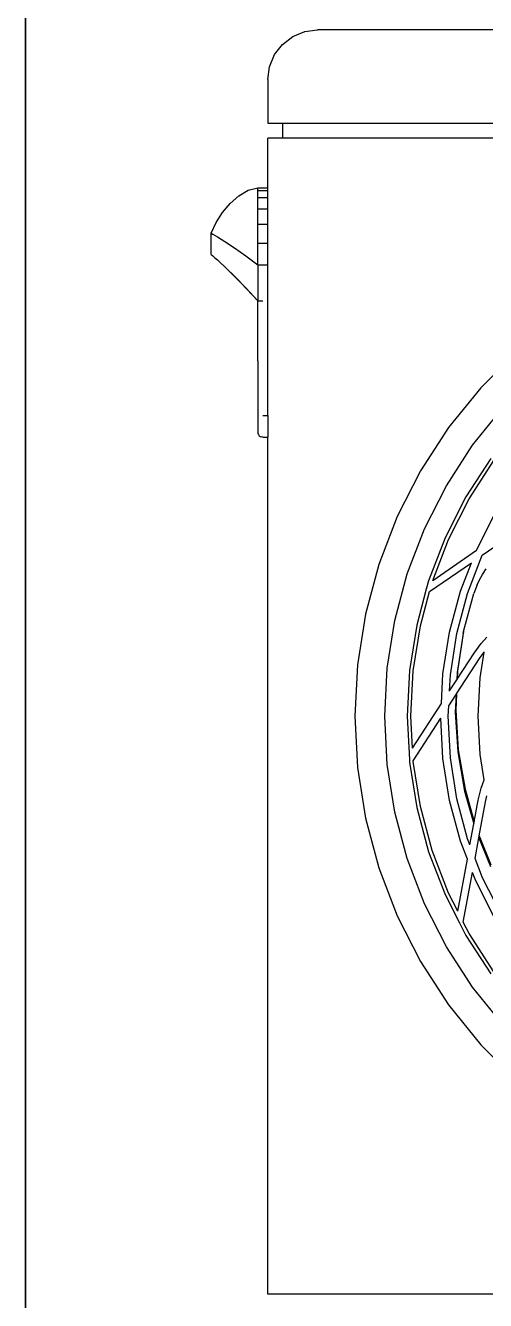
# Model space of a CAD drawing. Header units: inches. Extents: x -1841 to -80, y -100 to 1021.
# Drawn here: x -451.67 to -449.42, y 388.1 to 394.33 of the extents above; entities that cross this region are included whole.
import ezdxf

# ---------------------------------------------------------------- set-up
doc = ezdxf.new("R2010")
doc.units = ezdxf.units.IN
doc.header["$MEASUREMENT"] = 0
doc.layers.add('PDF_Geometry', color=7, linetype='Continuous', true_color=0x777777)
doc.layers.add('ProfileEdges', color=7, linetype='Continuous')

# ---------------------------------------------------------------- blocks, each defined once
blk = doc.blocks.new('fr')
at = {"layer": 'ProfileEdges'}
for p, q in [((0.29209, -0.26784), (0.29684, -0.26588)), ((0.29684, -0.26588), (0.30194, -0.26521)), ((0.9025, -0.26521), (0.30194, -0.26521)), ((0.28488, -0.27505), (0.28801, -0.27097)), ((0.28801, -0.27097), (0.29209, -0.26784)), ((0.28292, -0.2798), (0.28488, -0.27505)), ((0.28225, -0.2849), (0.28292, -0.2798)), ((0.28225, -0.2849), (0.28225, -0.30213)), ((0.28225, -0.30213), (0.28815, -0.30213)), ((0.28815, -0.30803), (0.28815, -0.30213)), ((0.28815, -0.30213), (0.49261, -0.30213)), ((0.28225, -0.32772), (0.28225, -0.30803)), ((0.28815, -0.30803), (0.28225, -0.30803)), ((0.91628, -0.30803), (0.28815, -0.30803)), ((0.26732, -0.33384), (0.27076, -0.33077)), ((0.27076, -0.33077), (0.27446, -0.32857)), ((0.27446, -0.32857), (0.27831, -0.32772)), ((0.27831, -0.32772), (0.28225, -0.32772)), ((0.27831, -0.32866), (0.27831, -0.32772)), ((0.27831, -0.33145), (0.27831, -0.32866)), ((0.27831, -0.32866), (0.28225, -0.32866)), ((0.27831, -0.33597), (0.27831, -0.33145)), ((0.27831, -0.33145), (0.28225, -0.33145)), ((0.28225, -0.32866), (0.28225, -0.32772)), ((0.28225, -0.33145), (0.28225, -0.32866)), ((0.28225, -0.33597), (0.28225, -0.33145)), ((0.26177, -0.34138), (0.26429, -0.33745)), ((0.26429, -0.33745), (0.26732, -0.33384)), ((0.27831, -0.34208), (0.27831, -0.33597)), ((0.27831, -0.33597), (0.28225, -0.33597)), ((0.28225, -0.34208), (0.28225, -0.33597)), ((0.25985, -0.34559), (0.26177, -0.34138)), ((0.27831, -0.34954), (0.27831, -0.34208)), ((0.27831, -0.34208), (0.28225, -0.34208)), ((0.28225, -0.34954), (0.28225, -0.34208)), ((0.25985, -0.34559), (0.26048, -0.34596)), ((0.25985, -0.35398), (0.25985, -0.34559)), ((0.26048, -0.34596), (0.26232, -0.34707)), ((0.26232, -0.34707), (0.26525, -0.34891)), ((0.26525, -0.34891), (0.26908, -0.35143)), ((0.26908, -0.35143), (0.27353, -0.35454)), ((0.27831, -0.35808), (0.27831, -0.34954)), ((0.27831, -0.34954), (0.28225, -0.34954)), ((0.28225, -0.35808), (0.28225, -0.34954)), ((0.25985, -0.35398), (0.26048, -0.35452)), ((0.26048, -0.35452), (0.2613, -0.35527)), ((0.2613, -0.35527), (0.26232, -0.35616)), ((0.26232, -0.35616), (0.26342, -0.35718)), ((0.26342, -0.35718), (0.26525, -0.35886)), ((0.27353, -0.35454), (0.27831, -0.35808)), ((0.26525, -0.35886), (0.26587, -0.35948)), ((0.26587, -0.35948), (0.26908, -0.36256)), ((0.26587, -0.35948), (0.27162, -0.36525)), ((0.26908, -0.36256), (0.27353, -0.36713)), ((0.26908, -0.36256), (0.27162, -0.36525)), ((0.27831, -0.35808), (0.28225, -0.35808)), ((0.27831, -0.35808), (0.27831, -0.37234)), ((0.28225, -0.41767), (0.28225, -0.35808)), ((0.27162, -0.36525), (0.27831, -0.37234)), ((0.27353, -0.36713), (0.27831, -0.37234)), ((0.27831, -0.39597), (0.27831, -0.37234)), ((0.27831, -0.37234), (0.28028, -0.37234)), ((0.38087, -0.3923), (0.36651, -0.40665)), ((0.27831, -0.39597), (0.27837, -0.39597)), ((0.27831, -0.39597), (0.27831, -0.42421)), ((0.36651, -0.40665), (0.35373, -0.42243)), ((0.28028, -0.41767), (0.28225, -0.41767)), ((0.28225, -0.41767), (0.28225, -0.42618)), ((0.3633, -0.42938), (0.3753, -0.41457)), ((0.35373, -0.42243), (0.34267, -0.43946)), ((0.27831, -0.42421), (0.27837, -0.42472)), ((0.27837, -0.42472), (0.27857, -0.42519)), ((0.27857, -0.42519), (0.27888, -0.4256)), ((0.27888, -0.4256), (0.27929, -0.42591)), ((0.27929, -0.42591), (0.27977, -0.42611)), ((0.28028, -0.42618), (0.27977, -0.42611)), ((0.28028, -0.42618), (0.28225, -0.42618)), ((0.28225, -0.76485), (0.28225, -0.42618)), ((0.35292, -0.44537), (0.3633, -0.42938)), ((0.37048, -0.4346), (0.3606, -0.44981)), ((0.36188, -0.45055), (0.37168, -0.43547)), ((0.34267, -0.43946), (0.33346, -0.45755)), ((0.34426, -0.46236), (0.35292, -0.44537)), ((0.3606, -0.44981), (0.35237, -0.46597)), ((0.35372, -0.46657), (0.36188, -0.45055)), ((0.33346, -0.45755), (0.32618, -0.4765)), ((0.36476, -0.47088), (0.37211, -0.45646)), ((0.33743, -0.48016), (0.34426, -0.46236)), ((0.3671, -0.47286), (0.38616, -0.45975)), ((0.35237, -0.46597), (0.34587, -0.4829)), ((0.34751, -0.48276), (0.35372, -0.46657)), ((0.34751, -0.48276), (0.36476, -0.47088)), ((0.36132, -0.48792), (0.3671, -0.47286)), ((0.32618, -0.4765), (0.32093, -0.49611)), ((0.34624, -0.48719), (0.36281, -0.47581)), ((0.35851, -0.48701), (0.36281, -0.47581)), ((0.36717, -0.48047), (0.36865, -0.47816)), ((0.3325, -0.49857), (0.33743, -0.48016)), ((0.34587, -0.4829), (0.34496, -0.4863)), ((0.36508, -0.48457), (0.36586, -0.48287)), ((0.36586, -0.48287), (0.36717, -0.48047)), ((0.34496, -0.4863), (0.34118, -0.50042)), ((0.34262, -0.50073), (0.34624, -0.48719)), ((0.35418, -0.50318), (0.35851, -0.48701)), ((0.35707, -0.5038), (0.36132, -0.48792)), ((0.35974, -0.50302), (0.36378, -0.48792)), ((0.36508, -0.48457), (0.36378, -0.48792)), ((0.32093, -0.49611), (0.31775, -0.51617)), ((0.32952, -0.5174), (0.3325, -0.49857)), ((0.34118, -0.50042), (0.33834, -0.51833)), ((0.33981, -0.51849), (0.34262, -0.50073)), ((0.35156, -0.51972), (0.35418, -0.50318)), ((0.35954, -0.50376), (0.35715, -0.51922)), ((0.35974, -0.50302), (0.35735, -0.51848)), ((0.35954, -0.50376), (0.35974, -0.50302)), ((0.3545, -0.52003), (0.35707, -0.5038)), ((0.36385, -0.51156), (0.36668, -0.50765)), ((0.36668, -0.50765), (0.36892, -0.50515)), ((0.35693, -0.52765), (0.36629, -0.51323)), ((0.3572, -0.52182), (0.36385, -0.51156)), ((0.36625, -0.52126), (0.36784, -0.51108)), ((0.36629, -0.51323), (0.36784, -0.51108)), ((0.36784, -0.51108), (0.36786, -0.51106)), ((0.31775, -0.51617), (0.31669, -0.53644)), ((0.32852, -0.53644), (0.32952, -0.5174)), ((0.33834, -0.51833), (0.33739, -0.53644)), ((0.33887, -0.53644), (0.33981, -0.51849)), ((0.35735, -0.51848), (0.3572, -0.52182)), ((0.35094, -0.53145), (0.35156, -0.51972)), ((0.35417, -0.52647), (0.3545, -0.52003)), ((0.35417, -0.52647), (0.35702, -0.52209)), ((0.35715, -0.51922), (0.35702, -0.52209)), ((0.35702, -0.52209), (0.3572, -0.52182)), ((0.36545, -0.53644), (0.36625, -0.52126)), ((0.35385, -0.53241), (0.35676, -0.52792)), ((0.35416, -0.5265), (0.35417, -0.52647)), ((0.35676, -0.52792), (0.35644, -0.53486)), ((0.35693, -0.52765), (0.35664, -0.53412)), ((0.35676, -0.52792), (0.35693, -0.52765)), ((0.33954, -0.54902), (0.35093, -0.53148)), ((0.35093, -0.53148), (0.35094, -0.53145)), ((0.35364, -0.53644), (0.35385, -0.53241)), ((0.31669, -0.53644), (0.31775, -0.55672)), ((0.32952, -0.55548), (0.32852, -0.53644)), ((0.33739, -0.53644), (0.33829, -0.55366)), ((0.33953, -0.54905), (0.33887, -0.53644)), ((0.33978, -0.55405), (0.35071, -0.53724)), ((0.35071, -0.53724), (0.35072, -0.53722)), ((0.35156, -0.55316), (0.35072, -0.53722)), ((0.3545, -0.55286), (0.35364, -0.53644)), ((0.35644, -0.53486), (0.35743, -0.55052)), ((0.35664, -0.53412), (0.35762, -0.54978)), ((0.36625, -0.55162), (0.36545, -0.53644)), ((0.33953, -0.54905), (0.33954, -0.54902)), ((0.33829, -0.55366), (0.33834, -0.55455)), ((0.33981, -0.5544), (0.33978, -0.55405)), ((0.35418, -0.5697), (0.35156, -0.55316)), ((0.35707, -0.56909), (0.3545, -0.55286)), ((0.35743, -0.55052), (0.36009, -0.56602)), ((0.35762, -0.54978), (0.36029, -0.56528)), ((0.36782, -0.56153), (0.36625, -0.55162)), ((0.31775, -0.55672), (0.32093, -0.57677)), ((0.3325, -0.57431), (0.32952, -0.55548)), ((0.33834, -0.55455), (0.34118, -0.57247)), ((0.34262, -0.57216), (0.33981, -0.5544)), ((0.36662, -0.56494), (0.3678, -0.56156)), ((0.3678, -0.56156), (0.36782, -0.56153)), ((0.36132, -0.58496), (0.35707, -0.56909)), ((0.36009, -0.56602), (0.36377, -0.57899)), ((0.36029, -0.56528), (0.36394, -0.57812)), ((0.3655, -0.56963), (0.36662, -0.56494)), ((0.3684, -0.57024), (0.36896, -0.56788)), ((0.33743, -0.59273), (0.3325, -0.57431)), ((0.34118, -0.57247), (0.34587, -0.58998)), ((0.34728, -0.58953), (0.34262, -0.57216)), ((0.35851, -0.58588), (0.35418, -0.5697)), ((0.36394, -0.57812), (0.3655, -0.56963)), ((0.36591, -0.5837), (0.3684, -0.57024)), ((0.32093, -0.57677), (0.32618, -0.59638)), ((0.36223, -0.58733), (0.36377, -0.57899)), ((0.36377, -0.57899), (0.36394, -0.57812)), ((0.36575, -0.58454), (0.36591, -0.5837)), ((0.36591, -0.5837), (0.37051, -0.59513)), ((0.3612, -0.59289), (0.35851, -0.58588)), ((0.36223, -0.58733), (0.36132, -0.58496)), ((0.36426, -0.59262), (0.36575, -0.58454)), ((0.36575, -0.58454), (0.37032, -0.59587)), ((0.34426, -0.61052), (0.33743, -0.59273)), ((0.34587, -0.58998), (0.35237, -0.60691)), ((0.35372, -0.60631), (0.34728, -0.58953)), ((0.35739, -0.61352), (0.3612, -0.59289)), ((0.36721, -0.60031), (0.36426, -0.59262)), ((0.32618, -0.59638), (0.33346, -0.61534)), ((0.35958, -0.61783), (0.36323, -0.59817)), ((0.36451, -0.60151), (0.36323, -0.59817)), ((0.37211, -0.61643), (0.36451, -0.60151)), ((0.37467, -0.61495), (0.36721, -0.60031)), ((0.35237, -0.60691), (0.35805, -0.61806)), ((0.35739, -0.61352), (0.35372, -0.60631)), ((0.35292, -0.62751), (0.34426, -0.61052)), ((0.33346, -0.61534), (0.34267, -0.63343)), ((0.35805, -0.61806), (0.3606, -0.62307)), ((0.36188, -0.62234), (0.35958, -0.61783)), ((0.3606, -0.62307), (0.37048, -0.63828)), ((0.37168, -0.63742), (0.36188, -0.62234)), ((0.3633, -0.6435), (0.35292, -0.62751)), ((0.34267, -0.63343), (0.35373, -0.65045)), ((0.3753, -0.65832), (0.3633, -0.6435)), ((0.35373, -0.65045), (0.36651, -0.66623)), ((0.36651, -0.66623), (0.38087, -0.68059)), ((0.9025, -0.76485), (0.28225, -0.76485))]:
    blk.add_line(p, q, dxfattribs=at)

msp = doc.modelspace()

# ---------------------------------------------------------------- linework, layer by layer
at = {"layer": 'PDF_Geometry', "color": 7, "lineweight": 25}
msp.add_lwpolyline([(-451.6681, 398.1454), (-451.6681, 376.2211)], close=True, dxfattribs=at)

# ---------------------------------------------------------------- block references
at = {"color": 7, "lineweight": 25, "xscale": 12.36994927930152, "yscale": 12.36994927930152, "zscale": 12.36994927930152}
msp.add_blockref('fr', (-453.9735, 397.5927), dxfattribs=at)

doc.saveas('drawing.dxf')
